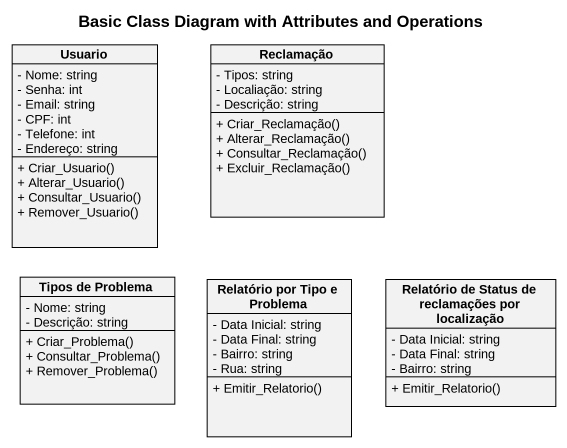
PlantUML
@startuml
title Basic Class Diagram with Attributes and Operations
hide circle
hide empty members
skinparam classAttributeIconSize 0
class Usuario {
  - Nome: string
  - Senha: int
  - Email: string
  - CPF: int
  - Telefone: int
  - Endereço: string
  + Criar_Usuario()
  + Alterar_Usuario()
  + Consultar_Usuario()
  + Remover_Usuario()
}
class Reclamação {
  - Tipos: string
  - Localiação: string
  - Descrição: string
  + Criar_Reclamação()
  + Alterar_Reclamação()
  + Consultar_Reclamação()
  + Excluir_Reclamação()
}
class "Tipos de Problema" as Tipos_de_Problema {
  - Nome: string
  - Descrição: string
  + Criar_Problema()
  + Consultar_Problema()
  + Remover_Problema()
}
class "Relatório por Tipo e Problema" as Relatório_por_Tipo_e {
  - Data Inicial: string
  - Data Final: string
  - Bairro: string
  - Rua: string
  + Emitir_Relatorio()
}
class "Relatório de Status de reclamações por localização" as Relatório_de_Status_de {
  - Data Inicial: string
  - Data Final: string
  - Bairro: string
  + Emitir_Relatorio()
}
@enduml
